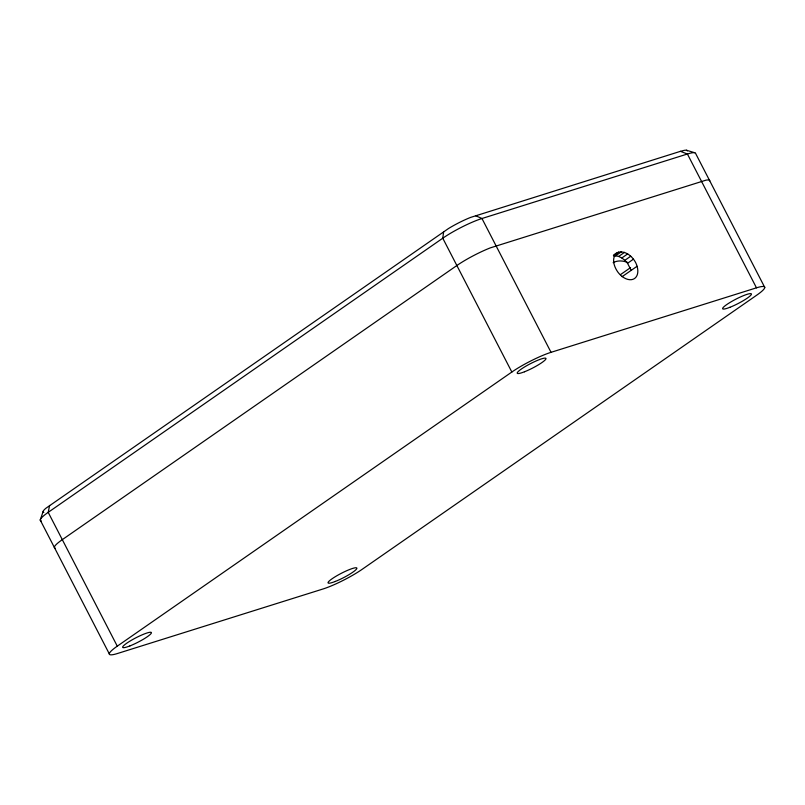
<?xml version="1.0" encoding="UTF-8"?>
<svg xmlns="http://www.w3.org/2000/svg" width="805" height="805" viewBox="0 0 805 805"><rect width="100%" height="100%" fill="white"/><g stroke="black" fill="none" stroke-linecap="round" stroke-linejoin="round"><path stroke-width="1.21" d="M443.646 231.689L442.77 238.21L511.839 372.031L117.278 646.163A31.093 4.699 -27.3 0 0 117.6 653.469L323.036 588.978A31.093 4.699 -27.3 0 0 362.23 569.266L756.791 295.133A31.093 4.699 -27.3 0 0 756.479 287.828L687.4 154.007L680.436 151.33L470.613 217.41A24.824 3.753 -27.3 0 0 448.486 228.54L45.895 508.257A24.824 3.753 -27.3 0 0 43.822 512.493M49.598 505.46L48.209 512.342A31.093 4.699 -27.3 0 0 41.256 520.936M43.017 511.799L40.25 520.08L109.319 653.902M616.338 253.344C611.237 258.667 614.165 267.059 617.988 272.261A15.547 10.083 55.2 0 0 632.75 279.385A15.547 10.083 55.2 0 0 637.067 266.274C634.632 256.755 622.044 246.431 613.4 255.386M613.752 255.477L618.653 252.076M613.702 256.05L615.573 255.829L621.45 251.734M615.573 255.829L618.653 256.443L624.539 252.357M618.653 256.443L621.822 257.972L627.699 253.887M621.822 257.972L624.851 260.307L630.728 256.221M624.851 260.307L627.538 263.285L633.414 259.2M620.464 274.636L630.607 267.592M622.064 276.699L637.067 266.274M511.839 372.031A31.093 4.699 -27.3 0 1 551.033 352.328L756.479 287.828M680.436 151.33L684.22 150.354A24.824 3.753 -27.3 0 1 687.269 150.927M686.474 150.243L694.675 152.719M475.514 215.66L481.964 218.507L551.033 352.328M627.538 263.285L631.19 270.359M764.75 287.405L695.681 153.574A31.093 4.699 -27.3 0 0 687.4 154.007L481.964 218.507A31.093 4.699 -27.3 0 0 442.77 238.21L48.209 512.342L117.278 646.163M613.148 262.672A30.057 19.491 55.2 0 1 627.347 262.299M709.779 180.894A31.093 4.699 -27.3 0 0 705.955 180.169L490.285 247.88A31.093 4.699 -27.3 0 0 456.868 265.519L62.307 539.652A31.093 4.699 -27.3 0 0 55.344 548.245M729.934 307.289A16.17 2.445 -27.3 0 0 751.447 294.087A16.17 2.445 -27.3 0 0 729.733 302.63A16.17 2.445 -27.3 0 0 729.934 307.289M335.373 581.421A16.17 2.445 -27.3 0 0 356.887 568.219A16.17 2.445 -27.3 0 0 335.172 576.762A16.17 2.445 -27.3 0 0 335.373 581.421M129.927 645.912A16.17 2.445 -27.3 0 0 151.441 632.72A16.17 2.445 -27.3 0 0 129.726 641.263A16.17 2.445 -27.3 0 0 129.927 645.912M524.488 371.779A16.17 2.445 -27.3 0 0 546.011 358.587A16.17 2.445 -27.3 0 0 524.286 367.13A16.17 2.445 -27.3 0 0 524.488 371.779"/></g></svg>
